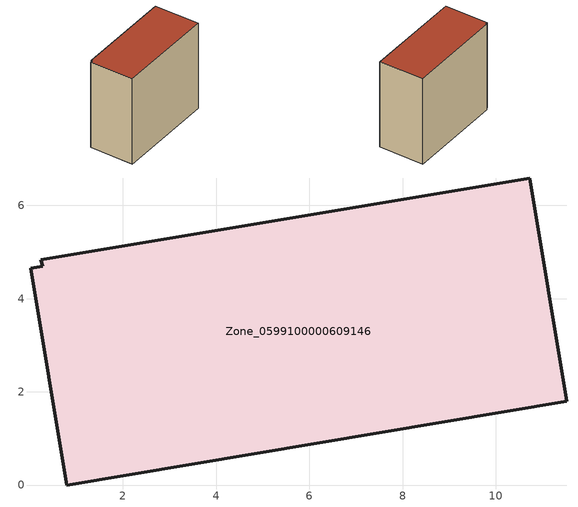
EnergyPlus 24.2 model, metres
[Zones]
Zone_0599100000609146
 floor ground (C_G): 11.52,1.8 0.8,0 0.03,4.66 0.28,4.7 0.23,4.84 10.73,6.59 z0
 wall outside (C_F): 11.52,1.8 10.73,6.59 0.23,4.84 0.28,4.7 0.03,4.66 0.8,0 11.52,1.8 z0:9.82
 roof outside (C_R): 0.8,0 11.52,1.8 10.73,6.59 0.23,4.84 0.28,4.7 0.03,4.66 z9.82
[BUILDING]
Pand.0599100000609146: North Axis=0; Terrain=City; Loads Convergence Tolerance Value=0.04; Temperature Convergence Tolerance Value=0.4; Solar Distribution=FullExterior; Maximum Number of Warmup Days=25; Minimum Number of Warmup Days=1
[Site:Location]
Rotterdam.The.Hague.AP_ZH_NLD Design_Conditions: Latitude=51.96; Longitude=4.45; Time Zone=1; Elevation=-4.5
[SITE:GROUNDTEMPERATURE:BUILDINGSURFACE]
18, 18, 18, 18, 18, 18, 18, 18, 18, 18, 18, 18
[MATERIAL] Thermal Absorptance=0.9; Solar Absorptance=0.7; Visible Absorptance=0.7
Name | Roughness | Thickness | Conductivity | Density | Specific Heat
G.TI.1946 | MediumSmooth | 0.15 | 1 | 540 | 1210
F.TI.1946 | Rough | 0.3 | 0.857143 | 1920 | 840
R.TI.1946 | MediumRough | 0.2 | 0.1 | 1500 | 1000
[CONSTRUCTION]
C_G: G.TI.1946
C_F: F.TI.1946
C_R: R.TI.1946
[ZONE]
Zone_0599100000609146: Type=1; Multiplier=1; Ceiling Height=Autocalculate; Volume=Autocalculate; Floor Area=autocalculate; Part of Total Floor Area=Yes
[ZONEINFILTRATION:DESIGNFLOWRATE]
Infil_Zone_0599100000609146: Zone or ZoneList or Space or SpaceList=Zone_0599100000609146; Schedule=AlwaysOn; Design Flow Rate Calculation Method=Flow/Area; Flow Rate per Floor Area=0.003; Constant Term Coefficient=1; Temperature Term Coefficient=0; Velocity Term Coefficient=0; Velocity Squared Term Coefficient=0
[HVACTEMPLATE:ZONE:IDEALLOADSAIRSYSTEM]
Zone_0599100000609146: Maximum Heating Supply Air Temperature=50; Minimum Cooling Supply Air Temperature=13; Maximum Heating Supply Air Humidity Ratio=0.0156; Minimum Cooling Supply Air Humidity Ratio=0.0077; Heating Limit=NoLimit; Cooling Limit=NoLimit; Dehumidification Control Type=ConstantSensibleHeatRatio; Cooling Sensible Heat Ratio=0.7; Dehumidification Setpoint=60; Humidification Control Type=None; Humidification Setpoint=30; Outdoor Air Method=None; Outdoor Air Flow Rate per Person=0.00944; Outdoor Air Flow Rate per Zone Floor Area=0; Outdoor Air Flow Rate per Zone=0; Demand Controlled Ventilation Type=None; Outdoor Air Economizer Type=NoEconomizer; Heat Recovery Type=None; Sensible Heat Recovery Effectiveness=0.7; Latent Heat Recovery Effectiveness=0.65
[ZONECONTROL:THERMOSTAT]
ThermostatControl_Zone_0599100000609146: Zone or ZoneList=Zone_0599100000609146; Control Type Schedule=DualSetpointControlType; Control 1=Thermostat_Zone_0599100000609146; Temperature Difference Between Cutout And Setpoint=0
[THERMOSTATSETPOINT:DUALSETPOINT]
Thermostat_Zone_0599100000609146: Heating Setpoint Temperature Schedule=HeatingSetpoint_Zone_0599100000609146; Cooling Setpoint Temperature Schedule=CoolingSetpoint_Zone_0599100000609146
[SCHEDULE:COMPACT]
HeatingSetpoint_Zone_0599100000609146: Through: 12/31, For: AllDays, Until: 24:00, 21
CoolingSetpoint_Zone_0599100000609146: Through: 12/31, For: AllDays, Until: 24:00, 24
DualSetpointControlType: Through: 12/31, For: AllDays, Until: 24:00, 4
AlwaysOn: Through: 12/31, For: AllDays, Until: 24:00, 1
